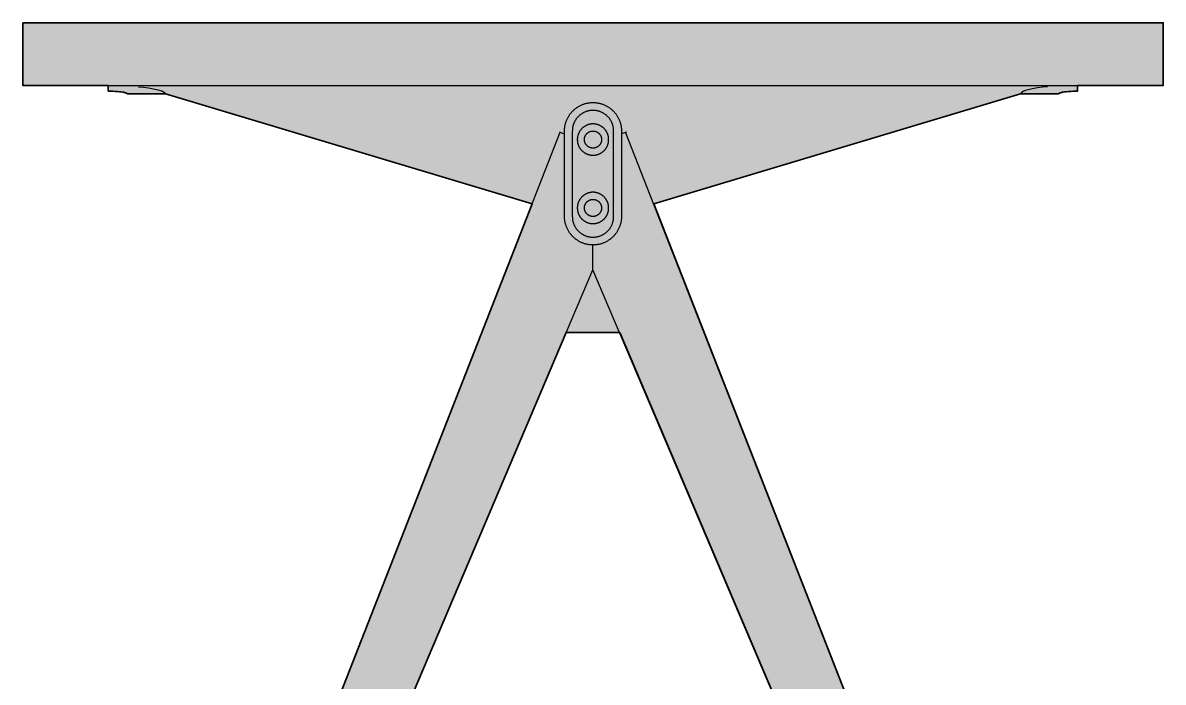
# Model space of a CAD drawing. Header units: millimetres. Extents: x -51 to 3551, y -971 to 463.
# Drawn here: x 3052 to 3452, y 231.5 to 463 of the extents above; entities that cross this region are included whole.
import ezdxf

# ---------------------------------------------------------------- set-up
doc = ezdxf.new("R2010")
doc.units = ezdxf.units.MM
doc.layers.add('Blocks', color=7, linetype='Continuous')
doc.layers.add('Blocks$Fill', color=7, linetype='Continuous', true_color=0xffffff)
doc.layers.add('Blocks$Inner', color=7, linetype='Continuous', lineweight=25, true_color=0x007f00)
doc.layers.add('Blocks$Outline', color=7, linetype='Continuous', lineweight=35, true_color=0xff3f3f)

# ---------------------------------------------------------------- blocks, each defined once
blk = doc.blocks.new('Pyramid 12 Bench Side')
at = {"layer": 'Blocks$Fill'}
blk.add_hatch(color=256, dxfattribs=at).paths.add_polyline_path([(99.09, 463), (499.09, 463), (499.09, 441), (469.09, 441), (469.09, 439), (468.3, 438.99), (467.51, 438.97), (466.72, 438.93), (465.93, 438.88), (465.12, 438.8), (464.86, 438.77), (464.43, 438.71), (464.01, 438.65), (463.79, 438.6), (463.58, 438.56), (463.37, 438.51), (463.26, 438.48), (463.17, 438.46), (463.05, 438.42), (462.95, 438.39), (462.89, 438.37), (462.84, 438.35), (462.8, 438.33), (462.75, 438.31), (462.71, 438.29), (462.68, 438.27), (462.65, 438.26), (462.62, 438.24), (462.61, 438.23), (462.59, 438.22), (462.58, 438.21), (462.57, 438.2), (462.55, 438.19), (462.54, 438.18), (462.53, 438.17), (462.52, 438.16), (462.51, 438.15), (462.5, 438.14), (462.49, 438.14), (462.49, 438.13), (462.48, 438.13), (462.48, 438.12), (462.48, 438.12), (462.47, 438.11), (462.47, 438.11), (462.46, 438.1), (462.46, 438.1), (462.46, 438.09), (462.45, 438.09), (462.45, 438.08), (462.45, 438.08), (462.45, 438.07), (462.44, 438.07), (462.44, 438.06), (462.44, 438.06), (462.44, 438.05), (462.43, 438.05), (462.43, 438.04), (462.43, 438.04), (462.43, 438.03), (462.43, 438.03), (462.43, 438.02), (462.43, 438.02), (462.43, 438.02), (462.43, 438.01), (462.43, 438.01), (462.43, 438.01), (462.43, 438.01), (462.43, 438), (462.43, 438), (462.43, 438), (449.09, 438), (320.41, 399.39), (471.97, 12), (478.24, 12), (478.3, 11.99), (478.35, 11.99), (478.41, 11.98), (478.47, 11.98), (478.52, 11.97), (478.58, 11.96), (478.64, 11.95), (478.7, 11.93), (478.76, 11.92), (478.82, 11.9), (478.87, 11.88), (478.93, 11.87), (478.99, 11.84), (479.05, 11.82), (479.1, 11.8), (479.16, 11.77), (479.22, 11.75), (479.28, 11.72), (479.33, 11.69), (479.39, 11.66), (479.44, 11.63), (479.5, 11.59), (479.55, 11.56), (479.6, 11.52), (479.65, 11.48), (479.7, 11.44), (479.75, 11.4), (479.8, 11.36), (479.85, 11.31), (479.89, 11.27), (479.94, 11.22), (479.98, 11.17), (480.03, 11.12), (480.07, 11.07), (480.11, 11.02), (480.15, 10.97), (480.18, 10.92), (480.22, 10.87), (480.25, 10.81), (480.29, 10.76), (480.32, 10.7), (480.35, 10.65), (480.38, 10.59), (480.4, 10.53), (480.43, 10.48), (480.45, 10.42), (480.47, 10.36), (480.49, 10.3), (480.51, 10.24), (480.53, 10.19), (480.55, 10.13), (480.56, 10.07), (480.57, 10.01), (480.59, 9.95), (480.6, 9.9), (480.6, 9.84), (480.61, 9.78), (480.62, 9.72), (480.62, 9.67), (480.62, 9.61), (480.63, 9.55), (480.63, 5.5), (480.62, 5.39), (480.62, 5.33), (480.62, 5.27), (480.61, 5.22), (480.6, 5.16), (480.6, 5.1), (480.59, 5.04), (480.57, 4.99), (480.56, 4.93), (480.55, 4.87), (480.53, 4.81), (480.51, 4.75), (480.49, 4.69), (480.47, 4.64), (480.45, 4.58), (480.43, 4.52), (480.4, 4.46), (480.38, 4.41), (480.35, 4.35), (480.32, 4.29), (480.29, 4.24), (480.25, 4.18), (480.22, 4.13), (480.18, 4.08), (480.15, 4.02), (480.11, 3.97), (480.07, 3.92), (480.03, 3.87), (479.98, 3.82), (479.94, 3.78), (479.89, 3.73), (479.85, 3.69), (479.8, 3.64), (479.75, 3.6), (479.7, 3.56), (479.65, 3.52), (479.6, 3.48), (479.55, 3.44), (479.5, 3.41), (479.44, 3.37), (479.39, 3.34), (479.33, 3.31), (479.28, 3.28), (479.22, 3.25), (479.16, 3.22), (479.1, 3.2), (479.05, 3.17), (478.99, 3.15), (478.93, 3.13), (478.87, 3.11), (478.82, 3.09), (478.76, 3.08), (478.7, 3.06), (478.64, 3.05), (478.58, 3.04), (478.52, 3.03), (478.47, 3.02), (478.41, 3.01), (478.35, 3.01), (478.3, 3), (478.24, 3), (478.18, 3), (477.63, 3), (477.63, 0.5), (446.63, 0.5), (446.63, 3), (446.02, 3), (445.96, 3), (445.9, 3.01), (445.85, 3.01), (445.79, 3.02), (445.73, 3.03), (445.67, 3.04), (445.61, 3.05), (445.56, 3.06), (445.5, 3.08), (445.44, 3.09), (445.38, 3.11), (445.32, 3.13), (445.26, 3.15), (445.21, 3.17), (445.15, 3.2), (445.09, 3.22), (445.04, 3.25), (444.98, 3.28), (444.92, 3.31), (444.87, 3.34), (444.81, 3.37), (444.76, 3.41), (444.71, 3.44), (444.65, 3.48), (444.6, 3.52), (444.55, 3.56), (444.5, 3.6), (444.45, 3.64), (444.41, 3.69), (444.36, 3.73), (444.31, 3.78), (444.27, 3.82), (444.23, 3.87), (444.19, 3.92), (444.15, 3.97), (444.11, 4.02), (444.07, 4.08), (444.03, 4.13), (444, 4.18), (443.97, 4.24), (443.94, 4.29), (443.91, 4.35), (443.88, 4.41), (443.85, 4.46), (443.83, 4.52), (443.8, 4.58), (443.78, 4.64), (443.76, 4.69), (443.74, 4.75), (443.72, 4.81), (443.71, 4.87), (443.69, 4.93), (443.68, 4.99), (443.67, 5.04), (443.66, 5.1), (443.65, 5.16), (443.64, 5.22), (443.64, 5.27), (443.63, 5.33), (443.63, 5.39), (443.63, 5.44), (443.63, 9.5), (443.63, 9.61), (443.63, 9.67), (443.64, 9.72), (443.64, 9.78), (443.65, 9.84), (443.66, 9.9), (443.67, 9.95), (443.68, 10.01), (443.69, 10.07), (443.71, 10.13), (443.72, 10.19), (443.74, 10.24), (443.76, 10.3), (443.78, 10.36), (443.8, 10.42), (443.83, 10.48), (443.85, 10.53), (443.88, 10.59), (443.91, 10.65), (443.94, 10.7), (443.97, 10.76), (444, 10.81), (444.03, 10.87), (444.07, 10.92), (444.11, 10.97), (444.15, 11.02), (444.19, 11.07), (444.23, 11.12), (444.27, 11.17), (444.31, 11.22), (444.36, 11.27), (444.41, 11.31), (444.45, 11.36), (444.5, 11.4), (444.55, 11.44), (444.6, 11.48), (444.65, 11.52), (444.71, 11.56), (444.76, 11.59), (444.81, 11.63), (444.87, 11.66), (444.92, 11.69), (444.98, 11.72), (445.04, 11.75), (445.09, 11.77), (445.15, 11.8), (445.21, 11.82), (445.26, 11.84), (445.32, 11.87), (445.38, 11.88), (445.44, 11.9), (445.5, 11.92), (445.56, 11.93), (445.61, 11.95), (445.67, 11.96), (445.73, 11.97), (445.79, 11.98), (445.85, 11.98), (445.9, 11.99), (445.96, 11.99), (446.02, 12), (446.07, 12), (446.13, 12), (453.77, 12), (308.45, 354.24), (289.73, 354.24), (144.42, 12), (152.17, 12), (152.23, 11.99), (152.28, 11.99), (152.34, 11.98), (152.4, 11.98), (152.46, 11.97), (152.51, 11.96), (152.57, 11.95), (152.63, 11.93), (152.69, 11.92), (152.75, 11.9), (152.81, 11.88), (152.86, 11.87), (152.92, 11.84), (152.98, 11.82), (153.04, 11.8), (153.09, 11.77), (153.15, 11.75), (153.21, 11.72), (153.26, 11.69), (153.32, 11.66), (153.37, 11.63), (153.43, 11.59), (153.48, 11.56), (153.53, 11.52), (153.58, 11.48), (153.64, 11.44), (153.68, 11.4), (153.73, 11.36), (153.78, 11.31), (153.83, 11.27), (153.87, 11.22), (153.92, 11.17), (153.96, 11.12), (154, 11.07), (154.04, 11.02), (154.08, 10.97), (154.12, 10.92), (154.15, 10.87), (154.19, 10.81), (154.22, 10.76), (154.25, 10.7), (154.28, 10.65), (154.31, 10.59), (154.34, 10.53), (154.36, 10.48), (154.38, 10.42), (154.41, 10.36), (154.43, 10.3), (154.45, 10.24), (154.46, 10.19), (154.48, 10.13), (154.49, 10.07), (154.51, 10.01), (154.52, 9.95), (154.53, 9.9), (154.54, 9.84), (154.54, 9.78), (154.55, 9.72), (154.55, 9.67), (154.56, 9.61), (154.56, 9.55), (154.56, 5.5), (154.56, 5.39), (154.55, 5.33), (154.55, 5.27), (154.54, 5.22), (154.54, 5.16), (154.53, 5.1), (154.52, 5.04), (154.51, 4.99), (154.49, 4.93), (154.48, 4.87), (154.46, 4.81), (154.45, 4.75), (154.43, 4.69), (154.41, 4.64), (154.38, 4.58), (154.36, 4.52), (154.34, 4.46), (154.31, 4.41), (154.28, 4.35), (154.25, 4.29), (154.22, 4.24), (154.19, 4.18), (154.15, 4.13), (154.12, 4.08), (154.08, 4.02), (154.04, 3.97), (154, 3.92), (153.96, 3.87), (153.92, 3.82), (153.87, 3.78), (153.83, 3.73), (153.78, 3.69), (153.73, 3.64), (153.68, 3.6), (153.64, 3.56), (153.58, 3.52), (153.53, 3.48), (153.48, 3.44), (153.43, 3.41), (153.37, 3.37), (153.32, 3.34), (153.26, 3.31), (153.21, 3.28), (153.15, 3.25), (153.09, 3.22), (153.04, 3.2), (152.98, 3.17), (152.92, 3.15), (152.86, 3.13), (152.81, 3.11), (152.75, 3.09), (152.69, 3.08), (152.63, 3.06), (152.57, 3.05), (152.51, 3.04), (152.46, 3.03), (152.4, 3.02), (152.34, 3.01), (152.28, 3.01), (152.23, 3), (152.17, 3), (152.11, 3), (151.56, 3), (151.56, 0.5), (120.56, 0.5), (120.56, 3), (119.95, 3), (119.89, 3), (119.83, 3.01), (119.78, 3.01), (119.72, 3.02), (119.66, 3.03), (119.6, 3.04), (119.55, 3.05), (119.49, 3.06), (119.43, 3.08), (119.37, 3.09), (119.31, 3.11), (119.26, 3.13), (119.2, 3.15), (119.14, 3.17), (119.08, 3.2), (119.02, 3.22), (118.97, 3.25), (118.91, 3.28), (118.86, 3.31), (118.8, 3.34), (118.75, 3.37), (118.69, 3.41), (118.64, 3.44), (118.59, 3.48), (118.53, 3.52), (118.48, 3.56), (118.43, 3.6), (118.39, 3.64), (118.34, 3.69), (118.29, 3.73), (118.25, 3.78), (118.2, 3.82), (118.16, 3.87), (118.12, 3.92), (118.08, 3.97), (118.04, 4.02), (118, 4.08), (117.97, 4.13), (117.93, 4.18), (117.9, 4.24), (117.87, 4.29), (117.84, 4.35), (117.81, 4.41), (117.78, 4.46), (117.76, 4.52), (117.74, 4.58), (117.71, 4.64), (117.69, 4.69), (117.67, 4.75), (117.66, 4.81), (117.64, 4.87), (117.63, 4.93), (117.61, 4.99), (117.6, 5.04), (117.59, 5.1), (117.58, 5.16), (117.58, 5.22), (117.57, 5.27), (117.57, 5.33), (117.56, 5.39), (117.56, 5.44), (117.56, 9.5), (117.56, 9.61), (117.57, 9.67), (117.57, 9.72), (117.58, 9.78), (117.58, 9.84), (117.59, 9.9), (117.6, 9.95), (117.61, 10.01), (117.63, 10.07), (117.64, 10.13), (117.66, 10.19), (117.67, 10.24), (117.69, 10.3), (117.71, 10.36), (117.74, 10.42), (117.76, 10.48), (117.78, 10.53), (117.81, 10.59), (117.84, 10.65), (117.87, 10.7), (117.9, 10.76), (117.93, 10.81), (117.97, 10.87), (118, 10.92), (118.04, 10.97), (118.08, 11.02), (118.12, 11.07), (118.16, 11.12), (118.2, 11.17), (118.25, 11.22), (118.29, 11.27), (118.34, 11.31), (118.39, 11.36), (118.43, 11.4), (118.48, 11.44), (118.53, 11.48), (118.59, 11.52), (118.64, 11.56), (118.69, 11.59), (118.75, 11.63), (118.8, 11.66), (118.86, 11.69), (118.91, 11.72), (118.97, 11.75), (119.02, 11.77), (119.08, 11.8), (119.14, 11.82), (119.2, 11.84), (119.26, 11.87), (119.31, 11.88), (119.37, 11.9), (119.43, 11.92), (119.49, 11.93), (119.55, 11.95), (119.6, 11.96), (119.66, 11.97), (119.72, 11.98), (119.78, 11.98), (119.83, 11.99), (119.89, 11.99), (119.95, 12), (120, 12), (120.06, 12), (126.22, 12), (277.78, 399.39), (149.09, 438), (135.76, 438), (135.76, 438), (135.76, 438), (135.76, 438.01), (135.76, 438.01), (135.76, 438.01), (135.76, 438.01), (135.76, 438.02), (135.76, 438.02), (135.76, 438.02), (135.76, 438.03), (135.76, 438.03), (135.76, 438.04), (135.75, 438.04), (135.75, 438.05), (135.75, 438.05), (135.75, 438.06), (135.75, 438.06), (135.74, 438.07), (135.74, 438.07), (135.74, 438.08), (135.74, 438.08), (135.73, 438.09), (135.73, 438.09), (135.73, 438.1), (135.72, 438.1), (135.72, 438.11), (135.71, 438.11), (135.71, 438.12), (135.71, 438.12), (135.7, 438.13), (135.7, 438.13), (135.69, 438.14), (135.69, 438.14), (135.68, 438.15), (135.67, 438.16), (135.66, 438.17), (135.65, 438.18), (135.63, 438.19), (135.62, 438.2), (135.61, 438.21), (135.59, 438.22), (135.58, 438.23), (135.57, 438.24), (135.54, 438.26), (135.5, 438.27), (135.47, 438.29), (135.44, 438.31), (135.39, 438.33), (135.34, 438.35), (135.29, 438.37), (135.24, 438.39), (135.13, 438.42), (135.02, 438.46), (134.92, 438.48), (134.82, 438.51), (134.61, 438.56), (134.39, 438.6), (134.18, 438.65), (133.76, 438.71), (133.33, 438.77), (133.06, 438.8), (132.26, 438.88), (131.47, 438.93), (130.68, 438.97), (129.89, 438.99), (129.09, 439), (129.09, 441), (99.09, 441)], flags=0)
at = {"layer": 'Blocks$Inner'}
for points in [[(99.09, 463), (99.09, 441), (499.09, 441), (499.09, 463)], [(289.09, 395), (289.09, 425), (289.1, 425.22), (289.1, 425.44), (289.12, 425.67), (289.13, 425.9), (289.16, 426.13), (289.19, 426.36), (289.22, 426.59), (289.26, 426.82), (289.31, 427.05), (289.36, 427.28), (289.42, 427.52), (289.48, 427.75), (289.55, 427.98), (289.63, 428.22), (289.71, 428.45), (289.8, 428.68), (289.89, 428.91), (289.99, 429.14), (290.1, 429.37), (290.21, 429.59), (290.33, 429.81), (290.45, 430.04), (290.59, 430.25), (290.72, 430.47), (290.87, 430.68), (291.02, 430.89), (291.17, 431.1), (291.33, 431.3), (291.5, 431.5), (291.67, 431.69), (291.84, 431.88), (292.02, 432.07), (292.21, 432.25), (292.4, 432.43), (292.59, 432.6), (292.79, 432.76), (292.99, 432.92), (293.2, 433.08), (293.41, 433.23), (293.62, 433.37), (293.84, 433.51), (294.06, 433.64), (294.28, 433.76), (294.5, 433.88), (294.73, 433.99), (294.95, 434.1), (295.18, 434.2), (295.41, 434.3), (295.64, 434.38), (295.88, 434.47), (296.11, 434.54), (296.34, 434.61), (296.58, 434.68), (296.81, 434.73), (297.04, 434.79), (297.27, 434.83), (297.51, 434.87), (297.74, 434.91), (297.97, 434.93), (298.19, 434.96), (298.42, 434.98), (298.65, 434.99), (298.87, 435), (299.09, 435), (299.32, 435), (299.54, 434.99), (299.76, 434.98), (299.99, 434.96), (300.22, 434.93), (300.45, 434.91), (300.68, 434.87), (300.91, 434.83), (301.15, 434.79), (301.38, 434.73), (301.61, 434.68), (301.84, 434.61), (302.08, 434.54), (302.31, 434.47), (302.54, 434.38), (302.77, 434.3), (303, 434.2), (303.23, 434.1), (303.46, 433.99), (303.69, 433.88), (303.91, 433.76), (304.13, 433.64), (304.35, 433.51), (304.57, 433.37), (304.78, 433.23), (304.99, 433.08), (305.19, 432.92), (305.4, 432.76), (305.59, 432.6), (305.79, 432.43), (305.98, 432.25), (306.16, 432.07), (306.35, 431.88), (306.52, 431.69), (306.69, 431.5), (306.86, 431.3), (307.02, 431.1), (307.17, 430.89), (307.32, 430.68), (307.46, 430.47), (307.6, 430.25), (307.73, 430.04), (307.86, 429.81), (307.98, 429.59), (308.09, 429.37), (308.2, 429.14), (308.3, 428.91), (308.39, 428.68), (308.48, 428.45), (308.56, 428.22), (308.64, 427.98), (308.71, 427.75), (308.77, 427.52), (308.83, 427.28), (308.88, 427.05), (308.93, 426.82), (308.97, 426.59), (309, 426.36), (309.03, 426.13), (309.05, 425.9), (309.07, 425.67), (309.08, 425.44), (309.09, 425.22), (309.09, 425), (309.09, 395), (309.09, 394.78), (309.08, 394.55), (309.07, 394.33), (309.05, 394.1), (309.03, 393.87), (309, 393.64), (308.97, 393.41), (308.93, 393.18), (308.88, 392.95), (308.83, 392.71), (308.77, 392.48), (308.71, 392.25), (308.64, 392.01), (308.56, 391.78), (308.48, 391.55), (308.39, 391.32), (308.3, 391.09), (308.2, 390.86), (308.09, 390.63), (307.98, 390.41), (307.86, 390.18), (307.73, 389.96), (307.6, 389.74), (307.46, 389.53), (307.32, 389.31), (307.17, 389.1), (307.02, 388.9), (306.86, 388.7), (306.69, 388.5), (306.52, 388.3), (306.35, 388.11), (306.16, 387.93), (305.98, 387.75), (305.79, 387.57), (305.59, 387.4), (305.4, 387.23), (305.19, 387.07), (304.99, 386.92), (304.78, 386.77), (304.57, 386.63), (304.35, 386.49), (304.13, 386.36), (303.91, 386.23), (303.69, 386.12), (303.46, 386), (303.23, 385.9), (303, 385.79), (302.77, 385.7), (302.54, 385.61), (302.31, 385.53), (302.08, 385.45), (301.84, 385.38), (301.61, 385.32), (301.38, 385.26), (301.15, 385.21), (300.91, 385.17), (300.68, 385.13), (300.45, 385.09), (300.22, 385.06), (299.99, 385.04), (299.76, 385.02), (299.54, 385.01), (299.32, 385), (299.09, 385), (298.87, 385), (298.65, 385.01), (298.42, 385.02), (298.19, 385.04), (297.97, 385.06), (297.74, 385.09), (297.51, 385.13), (297.27, 385.17), (297.04, 385.21), (296.81, 385.26), (296.58, 385.32), (296.34, 385.38), (296.11, 385.45), (295.88, 385.53), (295.64, 385.61), (295.41, 385.7), (295.18, 385.79), (294.95, 385.9), (294.73, 386), (294.5, 386.12), (294.28, 386.23), (294.06, 386.36), (293.84, 386.49), (293.62, 386.63), (293.41, 386.77), (293.2, 386.92), (292.99, 387.07), (292.79, 387.23), (292.59, 387.4), (292.4, 387.57), (292.21, 387.75), (292.02, 387.93), (291.84, 388.11), (291.67, 388.3), (291.5, 388.5), (291.33, 388.7), (291.17, 388.9), (291.02, 389.1), (290.87, 389.31), (290.72, 389.53), (290.59, 389.74), (290.45, 389.96), (290.33, 390.18), (290.21, 390.41), (290.1, 390.63), (289.99, 390.86), (289.89, 391.09), (289.8, 391.32), (289.71, 391.55), (289.63, 391.78), (289.55, 392.01), (289.48, 392.25), (289.42, 392.48), (289.36, 392.71), (289.31, 392.95), (289.26, 393.18), (289.22, 393.41), (289.19, 393.64), (289.16, 393.87), (289.13, 394.1), (289.12, 394.33), (289.1, 394.55), (289.1, 394.78)], [(291.84, 425), (291.84, 398.4), (291.84, 395), (291.85, 394.84), (291.85, 394.68), (291.86, 394.51), (291.87, 394.35), (291.89, 394.18), (291.91, 394.01), (291.94, 393.85), (291.96, 393.68), (292, 393.51), (292.04, 393.34), (292.08, 393.17), (292.12, 393), (292.17, 392.83), (292.23, 392.67), (292.29, 392.5), (292.35, 392.33), (292.42, 392.16), (292.49, 392), (292.57, 391.83), (292.65, 391.67), (292.74, 391.51), (292.83, 391.35), (292.93, 391.19), (293.03, 391.03), (293.13, 390.88), (293.24, 390.72), (293.35, 390.58), (293.46, 390.43), (293.58, 390.28), (293.71, 390.14), (293.84, 390.01), (293.97, 389.87), (294.1, 389.74), (294.24, 389.61), (294.38, 389.49), (294.52, 389.37), (294.67, 389.25), (294.82, 389.14), (294.97, 389.03), (295.13, 388.93), (295.28, 388.83), (295.44, 388.74), (295.6, 388.64), (295.76, 388.56), (295.93, 388.48), (296.09, 388.4), (296.26, 388.33), (296.42, 388.26), (296.59, 388.19), (296.76, 388.13), (296.93, 388.08), (297.1, 388.03), (297.27, 387.98), (297.44, 387.94), (297.61, 387.9), (297.77, 387.87), (297.94, 387.84), (298.11, 387.82), (298.28, 387.79), (298.44, 387.78), (298.61, 387.76), (298.77, 387.76), (298.93, 387.75), (299.09, 387.75), (299.25, 387.75), (299.42, 387.76), (299.58, 387.76), (299.74, 387.78), (299.91, 387.79), (300.08, 387.82), (300.24, 387.84), (300.41, 387.87), (300.58, 387.9), (300.75, 387.94), (300.92, 387.98), (301.09, 388.03), (301.26, 388.08), (301.43, 388.13), (301.59, 388.19), (301.76, 388.26), (301.93, 388.33), (302.09, 388.4), (302.26, 388.48), (302.42, 388.56), (302.59, 388.64), (302.75, 388.74), (302.9, 388.83), (303.06, 388.93), (303.21, 389.03), (303.37, 389.14), (303.52, 389.25), (303.66, 389.37), (303.81, 389.49), (303.95, 389.61), (304.09, 389.74), (304.22, 389.87), (304.35, 390.01), (304.48, 390.14), (304.6, 390.28), (304.72, 390.43), (304.84, 390.58), (304.95, 390.72), (305.06, 390.88), (305.16, 391.03), (305.26, 391.19), (305.36, 391.35), (305.45, 391.51), (305.53, 391.67), (305.62, 391.83), (305.69, 392), (305.77, 392.16), (305.83, 392.33), (305.9, 392.5), (305.96, 392.67), (306.01, 392.83), (306.06, 393), (306.11, 393.17), (306.15, 393.34), (306.19, 393.51), (306.22, 393.68), (306.25, 393.85), (306.28, 394.01), (306.3, 394.18), (306.31, 394.35), (306.33, 394.51), (306.34, 394.68), (306.34, 394.84), (306.34, 395), (306.34, 425), (306.34, 425.16), (306.34, 425.32), (306.33, 425.49), (306.31, 425.65), (306.3, 425.82), (306.28, 425.98), (306.25, 426.15), (306.22, 426.32), (306.19, 426.49), (306.15, 426.65), (306.11, 426.82), (306.06, 426.99), (306.01, 427.16), (305.96, 427.33), (305.9, 427.5), (305.83, 427.67), (305.77, 427.83), (305.69, 428), (305.62, 428.16), (305.53, 428.33), (305.45, 428.49), (305.36, 428.65), (305.26, 428.81), (305.16, 428.97), (305.06, 429.12), (304.95, 429.27), (304.84, 429.42), (304.72, 429.57), (304.6, 429.71), (304.48, 429.85), (304.35, 429.99), (304.22, 430.12), (304.09, 430.26), (303.95, 430.38), (303.81, 430.51), (303.66, 430.63), (303.52, 430.74), (303.37, 430.85), (303.21, 430.96), (303.06, 431.07), (302.9, 431.17), (302.75, 431.26), (302.59, 431.35), (302.42, 431.44), (302.26, 431.52), (302.09, 431.6), (301.93, 431.67), (301.76, 431.74), (301.59, 431.8), (301.43, 431.86), (301.26, 431.92), (301.09, 431.97), (300.92, 432.01), (300.75, 432.06), (300.58, 432.09), (300.41, 432.13), (300.24, 432.16), (300.08, 432.18), (299.91, 432.2), (299.74, 432.22), (299.58, 432.23), (299.42, 432.24), (299.25, 432.25), (299.09, 432.25), (298.93, 432.25), (298.77, 432.24), (298.61, 432.23), (298.44, 432.22), (298.28, 432.2), (298.11, 432.18), (297.94, 432.16), (297.77, 432.13), (297.61, 432.09), (297.44, 432.06), (297.27, 432.01), (297.1, 431.97), (296.93, 431.92), (296.76, 431.86), (296.59, 431.8), (296.42, 431.74), (296.26, 431.67), (296.09, 431.6), (295.93, 431.52), (295.76, 431.44), (295.6, 431.35), (295.44, 431.26), (295.28, 431.17), (295.13, 431.07), (294.97, 430.96), (294.82, 430.85), (294.67, 430.74), (294.52, 430.63), (294.38, 430.51), (294.24, 430.38), (294.1, 430.26), (293.97, 430.12), (293.84, 429.99), (293.71, 429.85), (293.58, 429.71), (293.46, 429.57), (293.35, 429.42), (293.24, 429.27), (293.13, 429.12), (293.03, 428.97), (292.93, 428.81), (292.83, 428.65), (292.74, 428.49), (292.65, 428.33), (292.57, 428.16), (292.49, 428), (292.42, 427.83), (292.35, 427.67), (292.29, 427.5), (292.23, 427.33), (292.17, 427.16), (292.12, 426.99), (292.08, 426.82), (292.04, 426.65), (292, 426.49), (291.96, 426.32), (291.94, 426.15), (291.91, 425.98), (291.89, 425.82), (291.87, 425.65), (291.86, 425.49), (291.85, 425.32), (291.85, 425.16)], [(304.59, 422), (304.59, 422.12), (304.59, 422.24), (304.58, 422.37), (304.57, 422.49), (304.56, 422.62), (304.54, 422.74), (304.52, 422.87), (304.5, 423), (304.48, 423.13), (304.45, 423.26), (304.42, 423.38), (304.38, 423.51), (304.34, 423.64), (304.3, 423.77), (304.26, 423.9), (304.21, 424.02), (304.16, 424.15), (304.1, 424.28), (304.04, 424.4), (303.98, 424.52), (303.91, 424.65), (303.84, 424.77), (303.77, 424.89), (303.7, 425.01), (303.62, 425.13), (303.54, 425.24), (303.45, 425.35), (303.36, 425.46), (303.27, 425.57), (303.18, 425.68), (303.08, 425.79), (302.98, 425.89), (302.88, 425.99), (302.78, 426.08), (302.67, 426.18), (302.56, 426.27), (302.45, 426.36), (302.34, 426.44), (302.22, 426.52), (302.1, 426.6), (301.98, 426.68), (301.86, 426.75), (301.74, 426.82), (301.62, 426.88), (301.5, 426.95), (301.37, 427), (301.24, 427.06), (301.12, 427.11), (300.99, 427.16), (300.86, 427.21), (300.73, 427.25), (300.61, 427.29), (300.48, 427.32), (300.35, 427.35), (300.22, 427.38), (300.09, 427.41), (299.97, 427.43), (299.84, 427.45), (299.71, 427.46), (299.59, 427.48), (299.46, 427.49), (299.34, 427.49), (299.22, 427.5), (299.09, 427.5), (298.97, 427.5), (298.85, 427.49), (298.72, 427.49), (298.6, 427.48), (298.47, 427.46), (298.35, 427.45), (298.22, 427.43), (298.09, 427.41), (297.96, 427.38), (297.84, 427.35), (297.71, 427.32), (297.58, 427.29), (297.45, 427.25), (297.32, 427.21), (297.2, 427.16), (297.07, 427.11), (296.94, 427.06), (296.82, 427), (296.69, 426.95), (296.57, 426.88), (296.44, 426.82), (296.32, 426.75), (296.2, 426.68), (296.08, 426.6), (295.97, 426.52), (295.85, 426.44), (295.74, 426.36), (295.63, 426.27), (295.52, 426.18), (295.41, 426.08), (295.31, 425.99), (295.2, 425.89), (295.1, 425.79), (295.01, 425.68), (294.91, 425.57), (294.82, 425.46), (294.74, 425.35), (294.65, 425.24), (294.57, 425.13), (294.49, 425.01), (294.41, 424.89), (294.34, 424.77), (294.27, 424.65), (294.21, 424.52), (294.15, 424.4), (294.09, 424.28), (294.03, 424.15), (293.98, 424.02), (293.93, 423.9), (293.89, 423.77), (293.84, 423.64), (293.81, 423.51), (293.77, 423.38), (293.74, 423.26), (293.71, 423.13), (293.69, 423), (293.66, 422.87), (293.64, 422.74), (293.63, 422.62), (293.62, 422.49), (293.61, 422.37), (293.6, 422.24), (293.59, 422.12), (293.59, 422), (293.59, 421.88), (293.6, 421.75), (293.61, 421.63), (293.62, 421.5), (293.63, 421.38), (293.64, 421.25), (293.66, 421.13), (293.69, 421), (293.71, 420.87), (293.74, 420.74), (293.77, 420.61), (293.81, 420.48), (293.84, 420.36), (293.89, 420.23), (293.93, 420.1), (293.98, 419.97), (294.03, 419.85), (294.09, 419.72), (294.15, 419.6), (294.21, 419.47), (294.27, 419.35), (294.34, 419.23), (294.41, 419.11), (294.49, 418.99), (294.57, 418.87), (294.65, 418.76), (294.74, 418.64), (294.82, 418.53), (294.91, 418.42), (295.01, 418.32), (295.1, 418.21), (295.2, 418.11), (295.31, 418.01), (295.41, 417.91), (295.52, 417.82), (295.63, 417.73), (295.74, 417.64), (295.85, 417.56), (295.97, 417.47), (296.08, 417.39), (296.2, 417.32), (296.32, 417.25), (296.44, 417.18), (296.57, 417.11), (296.69, 417.05), (296.82, 416.99), (296.94, 416.94), (297.07, 416.88), (297.2, 416.84), (297.32, 416.79), (297.45, 416.75), (297.58, 416.71), (297.71, 416.68), (297.84, 416.64), (297.96, 416.62), (298.09, 416.59), (298.22, 416.57), (298.35, 416.55), (298.47, 416.53), (298.6, 416.52), (298.72, 416.51), (298.85, 416.5), (298.97, 416.5), (299.09, 416.5), (299.22, 416.5), (299.34, 416.5), (299.46, 416.51), (299.59, 416.52), (299.71, 416.53), (299.84, 416.55), (299.97, 416.57), (300.09, 416.59), (300.22, 416.62), (300.35, 416.64), (300.48, 416.68), (300.61, 416.71), (300.73, 416.75), (300.86, 416.79), (300.99, 416.84), (301.12, 416.88), (301.24, 416.94), (301.37, 416.99), (301.5, 417.05), (301.62, 417.11), (301.74, 417.18), (301.86, 417.25), (301.98, 417.32), (302.1, 417.39), (302.22, 417.47), (302.34, 417.56), (302.45, 417.64), (302.56, 417.73), (302.67, 417.82), (302.78, 417.91), (302.88, 418.01), (302.98, 418.11), (303.08, 418.21), (303.18, 418.32), (303.27, 418.42), (303.36, 418.53), (303.45, 418.64), (303.54, 418.76), (303.62, 418.87), (303.7, 418.99), (303.77, 419.11), (303.84, 419.23), (303.91, 419.35), (303.98, 419.47), (304.04, 419.6), (304.1, 419.72), (304.16, 419.85), (304.21, 419.97), (304.26, 420.1), (304.3, 420.23), (304.34, 420.36), (304.38, 420.48), (304.42, 420.61), (304.45, 420.74), (304.48, 420.87), (304.5, 421), (304.52, 421.13), (304.54, 421.25), (304.56, 421.38), (304.57, 421.5), (304.58, 421.63), (304.59, 421.75), (304.59, 421.88)], [(302.09, 422), (302.09, 421.93), (302.09, 421.86), (302.09, 421.8), (302.08, 421.73), (302.07, 421.66), (302.07, 421.59), (302.06, 421.52), (302.04, 421.45), (302.03, 421.38), (302.01, 421.31), (302, 421.24), (301.98, 421.17), (301.96, 421.1), (301.93, 421.03), (301.91, 420.96), (301.88, 420.89), (301.85, 420.82), (301.82, 420.76), (301.79, 420.69), (301.76, 420.62), (301.72, 420.55), (301.68, 420.49), (301.65, 420.42), (301.6, 420.36), (301.56, 420.29), (301.52, 420.23), (301.47, 420.17), (301.42, 420.11), (301.37, 420.05), (301.32, 419.99), (301.27, 419.93), (301.21, 419.88), (301.16, 419.82), (301.1, 419.77), (301.04, 419.72), (300.98, 419.67), (300.92, 419.62), (300.86, 419.57), (300.8, 419.53), (300.73, 419.49), (300.67, 419.45), (300.6, 419.41), (300.54, 419.37), (300.47, 419.33), (300.4, 419.3), (300.34, 419.27), (300.27, 419.24), (300.2, 419.21), (300.13, 419.18), (300.06, 419.16), (299.99, 419.14), (299.92, 419.11), (299.85, 419.1), (299.78, 419.08), (299.71, 419.06), (299.64, 419.05), (299.57, 419.04), (299.5, 419.03), (299.43, 419.02), (299.36, 419.01), (299.29, 419.01), (299.23, 419), (299.16, 419), (299.09, 419), (299.03, 419), (298.96, 419), (298.89, 419.01), (298.82, 419.01), (298.76, 419.02), (298.69, 419.03), (298.62, 419.04), (298.55, 419.05), (298.48, 419.06), (298.41, 419.08), (298.34, 419.1), (298.27, 419.11), (298.2, 419.14), (298.13, 419.16), (298.06, 419.18), (297.99, 419.21), (297.92, 419.24), (297.85, 419.27), (297.78, 419.3), (297.72, 419.33), (297.65, 419.37), (297.58, 419.41), (297.52, 419.45), (297.45, 419.49), (297.39, 419.53), (297.33, 419.57), (297.26, 419.62), (297.2, 419.67), (297.14, 419.72), (297.08, 419.77), (297.03, 419.82), (296.97, 419.88), (296.92, 419.93), (296.87, 419.99), (296.81, 420.05), (296.76, 420.11), (296.72, 420.17), (296.67, 420.23), (296.63, 420.29), (296.58, 420.36), (296.54, 420.42), (296.5, 420.49), (296.46, 420.55), (296.43, 420.62), (296.39, 420.69), (296.36, 420.76), (296.33, 420.82), (296.3, 420.89), (296.28, 420.96), (296.25, 421.03), (296.23, 421.1), (296.21, 421.17), (296.19, 421.24), (296.17, 421.31), (296.16, 421.38), (296.14, 421.45), (296.13, 421.52), (296.12, 421.59), (296.11, 421.66), (296.11, 421.73), (296.1, 421.8), (296.1, 421.86), (296.09, 421.93), (296.09, 422), (296.09, 422.06), (296.1, 422.13), (296.1, 422.2), (296.11, 422.27), (296.11, 422.34), (296.12, 422.41), (296.13, 422.47), (296.14, 422.54), (296.16, 422.61), (296.17, 422.68), (296.19, 422.75), (296.21, 422.82), (296.23, 422.89), (296.25, 422.96), (296.28, 423.03), (296.3, 423.1), (296.33, 423.17), (296.36, 423.24), (296.39, 423.31), (296.43, 423.38), (296.46, 423.44), (296.5, 423.51), (296.54, 423.58), (296.58, 423.64), (296.63, 423.7), (296.67, 423.77), (296.72, 423.83), (296.76, 423.89), (296.81, 423.95), (296.87, 424.01), (296.92, 424.06), (296.97, 424.12), (297.03, 424.17), (297.08, 424.23), (297.14, 424.28), (297.2, 424.33), (297.26, 424.38), (297.33, 424.42), (297.39, 424.47), (297.45, 424.51), (297.52, 424.55), (297.58, 424.59), (297.65, 424.63), (297.72, 424.66), (297.78, 424.7), (297.85, 424.73), (297.92, 424.76), (297.99, 424.79), (298.06, 424.81), (298.13, 424.84), (298.2, 424.86), (298.27, 424.88), (298.34, 424.9), (298.41, 424.92), (298.48, 424.93), (298.55, 424.95), (298.62, 424.96), (298.69, 424.97), (298.76, 424.98), (298.82, 424.99), (298.89, 424.99), (298.96, 425), (299.03, 425), (299.09, 425), (299.16, 425), (299.23, 425), (299.29, 424.99), (299.36, 424.99), (299.43, 424.98), (299.5, 424.97), (299.57, 424.96), (299.64, 424.95), (299.71, 424.93), (299.78, 424.92), (299.85, 424.9), (299.92, 424.88), (299.99, 424.86), (300.06, 424.84), (300.13, 424.81), (300.2, 424.79), (300.27, 424.76), (300.34, 424.73), (300.4, 424.7), (300.47, 424.66), (300.54, 424.63), (300.6, 424.59), (300.67, 424.55), (300.73, 424.51), (300.8, 424.47), (300.86, 424.42), (300.92, 424.38), (300.98, 424.33), (301.04, 424.28), (301.1, 424.23), (301.16, 424.17), (301.21, 424.12), (301.27, 424.06), (301.32, 424.01), (301.37, 423.95), (301.42, 423.89), (301.47, 423.83), (301.52, 423.77), (301.56, 423.7), (301.6, 423.64), (301.65, 423.58), (301.68, 423.51), (301.72, 423.44), (301.76, 423.38), (301.79, 423.31), (301.82, 423.24), (301.85, 423.17), (301.88, 423.1), (301.91, 423.03), (301.93, 422.96), (301.96, 422.89), (301.98, 422.82), (302, 422.75), (302.01, 422.68), (302.03, 422.61), (302.04, 422.54), (302.06, 422.47), (302.07, 422.41), (302.07, 422.34), (302.08, 422.27), (302.09, 422.2), (302.09, 422.13), (302.09, 422.06)], [(304.59, 398), (304.59, 398.12), (304.59, 398.24), (304.58, 398.37), (304.57, 398.49), (304.56, 398.62), (304.54, 398.74), (304.52, 398.87), (304.5, 399), (304.48, 399.13), (304.45, 399.26), (304.42, 399.38), (304.38, 399.51), (304.34, 399.64), (304.3, 399.77), (304.26, 399.9), (304.21, 400.02), (304.16, 400.15), (304.1, 400.28), (304.04, 400.4), (303.98, 400.52), (303.91, 400.65), (303.84, 400.77), (303.77, 400.89), (303.7, 401.01), (303.62, 401.13), (303.54, 401.24), (303.45, 401.35), (303.36, 401.46), (303.27, 401.57), (303.18, 401.68), (303.08, 401.79), (302.98, 401.89), (302.88, 401.99), (302.78, 402.08), (302.67, 402.18), (302.56, 402.27), (302.45, 402.36), (302.34, 402.44), (302.22, 402.52), (302.1, 402.6), (301.98, 402.68), (301.86, 402.75), (301.74, 402.82), (301.62, 402.88), (301.5, 402.95), (301.37, 403), (301.24, 403.06), (301.12, 403.11), (300.99, 403.16), (300.86, 403.21), (300.73, 403.25), (300.61, 403.29), (300.48, 403.32), (300.35, 403.35), (300.22, 403.38), (300.09, 403.41), (299.97, 403.43), (299.84, 403.45), (299.71, 403.46), (299.59, 403.48), (299.46, 403.49), (299.34, 403.49), (299.22, 403.5), (299.09, 403.5), (298.97, 403.5), (298.85, 403.49), (298.72, 403.49), (298.6, 403.48), (298.47, 403.46), (298.35, 403.45), (298.22, 403.43), (298.09, 403.41), (297.96, 403.38), (297.84, 403.35), (297.71, 403.32), (297.58, 403.29), (297.45, 403.25), (297.32, 403.21), (297.2, 403.16), (297.07, 403.11), (296.94, 403.06), (296.82, 403), (296.69, 402.95), (296.57, 402.88), (296.44, 402.82), (296.32, 402.75), (296.2, 402.68), (296.08, 402.6), (295.97, 402.52), (295.85, 402.44), (295.74, 402.36), (295.63, 402.27), (295.52, 402.18), (295.41, 402.08), (295.31, 401.99), (295.2, 401.89), (295.1, 401.79), (295.01, 401.68), (294.91, 401.57), (294.82, 401.46), (294.74, 401.35), (294.65, 401.24), (294.57, 401.13), (294.49, 401.01), (294.41, 400.89), (294.34, 400.77), (294.27, 400.65), (294.21, 400.52), (294.15, 400.4), (294.09, 400.28), (294.03, 400.15), (293.98, 400.02), (293.93, 399.9), (293.89, 399.77), (293.84, 399.64), (293.81, 399.51), (293.77, 399.38), (293.74, 399.26), (293.71, 399.13), (293.69, 399), (293.66, 398.87), (293.64, 398.74), (293.63, 398.62), (293.62, 398.49), (293.61, 398.37), (293.6, 398.24), (293.59, 398.12), (293.59, 398), (293.59, 397.88), (293.6, 397.75), (293.61, 397.63), (293.62, 397.5), (293.63, 397.38), (293.64, 397.25), (293.66, 397.13), (293.69, 397), (293.71, 396.87), (293.74, 396.74), (293.77, 396.61), (293.81, 396.48), (293.84, 396.36), (293.89, 396.23), (293.93, 396.1), (293.98, 395.97), (294.03, 395.85), (294.09, 395.72), (294.15, 395.6), (294.21, 395.47), (294.27, 395.35), (294.34, 395.23), (294.41, 395.11), (294.49, 394.99), (294.57, 394.87), (294.65, 394.76), (294.74, 394.64), (294.82, 394.53), (294.91, 394.42), (295.01, 394.32), (295.1, 394.21), (295.2, 394.11), (295.31, 394.01), (295.41, 393.91), (295.52, 393.82), (295.63, 393.73), (295.74, 393.64), (295.85, 393.56), (295.97, 393.47), (296.08, 393.39), (296.2, 393.32), (296.32, 393.25), (296.44, 393.18), (296.57, 393.11), (296.69, 393.05), (296.82, 392.99), (296.94, 392.94), (297.07, 392.88), (297.2, 392.84), (297.32, 392.79), (297.45, 392.75), (297.58, 392.71), (297.71, 392.68), (297.84, 392.64), (297.96, 392.62), (298.09, 392.59), (298.22, 392.57), (298.35, 392.55), (298.47, 392.53), (298.6, 392.52), (298.72, 392.51), (298.85, 392.5), (298.97, 392.5), (299.09, 392.5), (299.22, 392.5), (299.34, 392.5), (299.46, 392.51), (299.59, 392.52), (299.71, 392.53), (299.84, 392.55), (299.97, 392.57), (300.09, 392.59), (300.22, 392.62), (300.35, 392.64), (300.48, 392.68), (300.61, 392.71), (300.73, 392.75), (300.86, 392.79), (300.99, 392.84), (301.12, 392.88), (301.24, 392.94), (301.37, 392.99), (301.5, 393.05), (301.62, 393.11), (301.74, 393.18), (301.86, 393.25), (301.98, 393.32), (302.1, 393.39), (302.22, 393.47), (302.34, 393.56), (302.45, 393.64), (302.56, 393.73), (302.67, 393.82), (302.78, 393.91), (302.88, 394.01), (302.98, 394.11), (303.08, 394.21), (303.18, 394.32), (303.27, 394.42), (303.36, 394.53), (303.45, 394.64), (303.54, 394.76), (303.62, 394.87), (303.7, 394.99), (303.77, 395.11), (303.84, 395.23), (303.91, 395.35), (303.98, 395.47), (304.04, 395.6), (304.1, 395.72), (304.16, 395.85), (304.21, 395.97), (304.26, 396.1), (304.3, 396.23), (304.34, 396.36), (304.38, 396.48), (304.42, 396.61), (304.45, 396.74), (304.48, 396.87), (304.5, 397), (304.52, 397.13), (304.54, 397.25), (304.56, 397.38), (304.57, 397.5), (304.58, 397.63), (304.59, 397.75), (304.59, 397.88)], [(302.09, 398), (302.09, 397.93), (302.09, 397.86), (302.09, 397.8), (302.08, 397.73), (302.07, 397.66), (302.07, 397.59), (302.06, 397.52), (302.04, 397.45), (302.03, 397.38), (302.01, 397.31), (302, 397.24), (301.98, 397.17), (301.96, 397.1), (301.93, 397.03), (301.91, 396.96), (301.88, 396.89), (301.85, 396.82), (301.82, 396.76), (301.79, 396.69), (301.76, 396.62), (301.72, 396.55), (301.68, 396.49), (301.65, 396.42), (301.6, 396.36), (301.56, 396.29), (301.52, 396.23), (301.47, 396.17), (301.42, 396.11), (301.37, 396.05), (301.32, 395.99), (301.27, 395.93), (301.21, 395.88), (301.16, 395.82), (301.1, 395.77), (301.04, 395.72), (300.98, 395.67), (300.92, 395.62), (300.86, 395.57), (300.8, 395.53), (300.73, 395.49), (300.67, 395.45), (300.6, 395.41), (300.54, 395.37), (300.47, 395.33), (300.4, 395.3), (300.34, 395.27), (300.27, 395.24), (300.2, 395.21), (300.13, 395.18), (300.06, 395.16), (299.99, 395.14), (299.92, 395.11), (299.85, 395.1), (299.78, 395.08), (299.71, 395.06), (299.64, 395.05), (299.57, 395.04), (299.5, 395.03), (299.43, 395.02), (299.36, 395.01), (299.29, 395.01), (299.23, 395), (299.16, 395), (299.09, 395), (299.03, 395), (298.96, 395), (298.89, 395.01), (298.82, 395.01), (298.76, 395.02), (298.69, 395.03), (298.62, 395.04), (298.55, 395.05), (298.48, 395.06), (298.41, 395.08), (298.34, 395.1), (298.27, 395.11), (298.2, 395.14), (298.13, 395.16), (298.06, 395.18), (297.99, 395.21), (297.92, 395.24), (297.85, 395.27), (297.78, 395.3), (297.72, 395.33), (297.65, 395.37), (297.58, 395.41), (297.52, 395.45), (297.45, 395.49), (297.39, 395.53), (297.33, 395.57), (297.26, 395.62), (297.2, 395.67), (297.14, 395.72), (297.08, 395.77), (297.03, 395.82), (296.97, 395.88), (296.92, 395.93), (296.87, 395.99), (296.81, 396.05), (296.76, 396.11), (296.72, 396.17), (296.67, 396.23), (296.63, 396.29), (296.58, 396.36), (296.54, 396.42), (296.5, 396.49), (296.46, 396.55), (296.43, 396.62), (296.39, 396.69), (296.36, 396.76), (296.33, 396.82), (296.3, 396.89), (296.28, 396.96), (296.25, 397.03), (296.23, 397.1), (296.21, 397.17), (296.19, 397.24), (296.17, 397.31), (296.16, 397.38), (296.14, 397.45), (296.13, 397.52), (296.12, 397.59), (296.11, 397.66), (296.11, 397.73), (296.1, 397.8), (296.1, 397.86), (296.09, 397.93), (296.09, 398), (296.09, 398.06), (296.1, 398.13), (296.1, 398.2), (296.11, 398.27), (296.11, 398.34), (296.12, 398.41), (296.13, 398.47), (296.14, 398.54), (296.16, 398.61), (296.17, 398.68), (296.19, 398.75), (296.21, 398.82), (296.23, 398.89), (296.25, 398.96), (296.28, 399.03), (296.3, 399.1), (296.33, 399.17), (296.36, 399.24), (296.39, 399.31), (296.43, 399.38), (296.46, 399.44), (296.5, 399.51), (296.54, 399.58), (296.58, 399.64), (296.63, 399.7), (296.67, 399.77), (296.72, 399.83), (296.76, 399.89), (296.81, 399.95), (296.87, 400.01), (296.92, 400.06), (296.97, 400.12), (297.03, 400.17), (297.08, 400.23), (297.14, 400.28), (297.2, 400.33), (297.26, 400.38), (297.33, 400.42), (297.39, 400.47), (297.45, 400.51), (297.52, 400.55), (297.58, 400.59), (297.65, 400.63), (297.72, 400.66), (297.78, 400.7), (297.85, 400.73), (297.92, 400.76), (297.99, 400.79), (298.06, 400.81), (298.13, 400.84), (298.2, 400.86), (298.27, 400.88), (298.34, 400.9), (298.41, 400.92), (298.48, 400.93), (298.55, 400.95), (298.62, 400.96), (298.69, 400.97), (298.76, 400.98), (298.82, 400.99), (298.89, 400.99), (298.96, 401), (299.03, 401), (299.09, 401), (299.16, 401), (299.23, 401), (299.29, 400.99), (299.36, 400.99), (299.43, 400.98), (299.5, 400.97), (299.57, 400.96), (299.64, 400.95), (299.71, 400.93), (299.78, 400.92), (299.85, 400.9), (299.92, 400.88), (299.99, 400.86), (300.06, 400.84), (300.13, 400.81), (300.2, 400.79), (300.27, 400.76), (300.34, 400.73), (300.4, 400.7), (300.47, 400.66), (300.54, 400.63), (300.6, 400.59), (300.67, 400.55), (300.73, 400.51), (300.8, 400.47), (300.86, 400.42), (300.92, 400.38), (300.98, 400.33), (301.04, 400.28), (301.1, 400.23), (301.16, 400.17), (301.21, 400.12), (301.27, 400.06), (301.32, 400.01), (301.37, 399.95), (301.42, 399.89), (301.47, 399.83), (301.52, 399.77), (301.56, 399.7), (301.6, 399.64), (301.65, 399.58), (301.68, 399.51), (301.72, 399.44), (301.76, 399.38), (301.79, 399.31), (301.82, 399.24), (301.85, 399.17), (301.88, 399.1), (301.91, 399.03), (301.93, 398.96), (301.96, 398.89), (301.98, 398.82), (302, 398.75), (302.01, 398.68), (302.03, 398.61), (302.04, 398.54), (302.06, 398.47), (302.07, 398.41), (302.07, 398.34), (302.08, 398.27), (302.09, 398.2), (302.09, 398.13), (302.09, 398.06)]]:
    blk.add_lwpolyline(points, close=True, dxfattribs=at)
for points in [[(277.79, 399.39), (149.09, 438), (135.76, 438), (135.76, 438), (135.76, 438), (135.76, 438.01), (135.76, 438.01), (135.76, 438.01), (135.76, 438.01), (135.76, 438.02), (135.76, 438.02), (135.76, 438.02), (135.76, 438.03), (135.76, 438.03), (135.76, 438.04), (135.75, 438.04), (135.75, 438.05), (135.75, 438.05), (135.75, 438.06), (135.75, 438.06), (135.74, 438.07), (135.74, 438.07), (135.74, 438.08), (135.74, 438.08), (135.73, 438.09), (135.73, 438.09), (135.73, 438.1), (135.72, 438.1), (135.72, 438.11), (135.71, 438.11), (135.71, 438.12), (135.71, 438.12), (135.7, 438.13), (135.7, 438.13), (135.69, 438.14), (135.69, 438.14), (135.68, 438.15), (135.67, 438.16), (135.66, 438.17), (135.65, 438.18), (135.63, 438.19), (135.62, 438.2), (135.61, 438.21), (135.59, 438.22), (135.58, 438.23), (135.57, 438.24), (135.54, 438.26), (135.5, 438.27), (135.47, 438.29), (135.44, 438.31), (135.39, 438.33), (135.34, 438.35), (135.29, 438.37), (135.24, 438.39), (135.13, 438.42), (135.02, 438.46), (134.92, 438.48), (134.82, 438.51), (134.61, 438.56), (134.39, 438.6), (134.18, 438.65), (133.76, 438.71), (133.33, 438.77), (133.06, 438.8), (132.26, 438.88), (131.47, 438.93), (130.68, 438.97), (129.89, 438.99), (129.09, 439), (129.09, 441)], [(139.71, 440.54), (141.47, 440.35), (143.23, 440.12), (144.34, 439.94), (144.88, 439.84), (145.42, 439.73), (145.96, 439.61), (146.49, 439.47), (147.03, 439.32), (147.57, 439.15), (147.81, 439.06), (147.93, 439.02), (148.05, 438.97), (148.16, 438.92), (148.22, 438.89), (148.28, 438.86), (148.33, 438.83), (148.38, 438.8), (148.44, 438.77), (148.49, 438.74), (148.54, 438.71), (148.59, 438.67), (148.64, 438.64), (148.66, 438.62), (148.68, 438.6), (148.71, 438.58), (148.73, 438.56), (148.75, 438.54), (148.77, 438.52), (148.79, 438.49), (148.81, 438.47), (148.83, 438.45), (148.85, 438.43), (148.87, 438.41), (148.89, 438.38), (148.91, 438.36), (148.92, 438.33), (148.94, 438.31), (148.96, 438.28), (148.97, 438.26), (148.99, 438.23), (149, 438.2), (149.02, 438.18), (149.03, 438.15), (149.05, 438.12), (149.06, 438.09), (149.07, 438.06), (149.08, 438.03), (149.09, 438)], [(320.41, 399.39), (449.09, 438), (462.43, 438), (462.43, 438), (462.43, 438), (462.43, 438.01), (462.43, 438.01), (462.43, 438.01), (462.43, 438.01), (462.43, 438.02), (462.43, 438.02), (462.43, 438.02), (462.43, 438.03), (462.43, 438.03), (462.43, 438.04), (462.43, 438.04), (462.43, 438.05), (462.44, 438.05), (462.44, 438.06), (462.44, 438.06), (462.44, 438.07), (462.45, 438.07), (462.45, 438.08), (462.45, 438.08), (462.45, 438.09), (462.46, 438.09), (462.46, 438.1), (462.46, 438.1), (462.47, 438.11), (462.47, 438.11), (462.48, 438.12), (462.48, 438.12), (462.48, 438.13), (462.49, 438.13), (462.49, 438.14), (462.5, 438.14), (462.51, 438.15), (462.52, 438.16), (462.53, 438.17), (462.54, 438.18), (462.55, 438.19), (462.57, 438.2), (462.58, 438.21), (462.59, 438.22), (462.61, 438.23), (462.62, 438.24), (462.65, 438.26), (462.68, 438.27), (462.71, 438.29), (462.75, 438.31), (462.8, 438.33), (462.84, 438.35), (462.89, 438.37), (462.95, 438.39), (463.05, 438.42), (463.17, 438.46), (463.26, 438.48), (463.37, 438.51), (463.58, 438.56), (463.79, 438.6), (464.01, 438.65), (464.43, 438.71), (464.86, 438.77), (465.12, 438.8), (465.93, 438.88), (466.72, 438.93), (467.51, 438.97), (468.3, 438.99), (469.09, 439), (469.09, 441)], [(458.47, 440.54), (456.71, 440.35), (454.96, 440.12), (453.85, 439.94), (453.31, 439.84), (452.77, 439.73), (452.23, 439.61), (451.69, 439.47), (451.16, 439.32), (450.62, 439.15), (450.38, 439.06), (450.26, 439.02), (450.14, 438.97), (450.02, 438.92), (449.97, 438.89), (449.91, 438.86), (449.86, 438.83), (449.8, 438.8), (449.75, 438.77), (449.7, 438.74), (449.65, 438.71), (449.6, 438.67), (449.55, 438.64), (449.53, 438.62), (449.5, 438.6), (449.48, 438.58), (449.46, 438.56), (449.44, 438.54), (449.42, 438.52), (449.4, 438.49), (449.38, 438.47), (449.36, 438.45), (449.34, 438.43), (449.32, 438.41), (449.3, 438.38), (449.28, 438.36), (449.26, 438.33), (449.24, 438.31), (449.23, 438.28), (449.21, 438.26), (449.2, 438.23), (449.18, 438.2), (449.17, 438.18), (449.15, 438.15), (449.14, 438.12), (449.13, 438.09), (449.12, 438.06), (449.1, 438.03), (449.09, 438)], [(126.22, 12), (287.63, 424.58)], [(287.41, 424.67), (287.41, 424.67), (287.42, 424.66), (287.46, 424.65), (288.35, 424.29), (289.09, 424)], [(310.78, 424.67), (310.78, 424.67), (310.77, 424.66), (310.73, 424.65), (309.83, 424.29), (309.09, 424)], [(471.97, 12), (310.55, 424.58)], [(453.77, 12), (299.09, 376.29), (299.09, 385)], [(144.42, 12), (299.09, 376.29)], [(308.45, 354.24), (289.73, 354.24)]]:
    blk.add_lwpolyline(points, dxfattribs=at)
at = {"layer": 'Blocks$Outline'}
for points in [[(99.09, 463), (499.09, 463), (499.09, 441), (469.09, 441)], [(129.09, 441), (99.09, 441), (99.09, 463)], [(277.78, 399.39), (149.09, 438), (135.76, 438), (135.76, 438), (135.76, 438), (135.76, 438.01), (135.76, 438.01), (135.76, 438.01), (135.76, 438.01), (135.76, 438.02), (135.76, 438.02), (135.76, 438.02), (135.76, 438.03), (135.76, 438.03), (135.76, 438.04), (135.75, 438.04), (135.75, 438.05), (135.75, 438.05), (135.75, 438.06), (135.75, 438.06), (135.74, 438.07), (135.74, 438.07), (135.74, 438.08), (135.74, 438.08), (135.73, 438.09), (135.73, 438.09), (135.73, 438.1), (135.72, 438.1), (135.72, 438.11), (135.71, 438.11), (135.71, 438.12), (135.71, 438.12), (135.7, 438.13), (135.7, 438.13), (135.69, 438.14), (135.69, 438.14), (135.68, 438.15), (135.67, 438.16), (135.66, 438.17), (135.65, 438.18), (135.63, 438.19), (135.62, 438.2), (135.61, 438.21), (135.59, 438.22), (135.58, 438.23), (135.57, 438.24), (135.54, 438.26), (135.5, 438.27), (135.47, 438.29), (135.44, 438.31), (135.39, 438.33), (135.34, 438.35), (135.29, 438.37), (135.24, 438.39), (135.13, 438.42), (135.02, 438.46), (134.92, 438.48), (134.82, 438.51), (134.61, 438.56), (134.39, 438.6), (134.18, 438.65), (133.76, 438.71), (133.33, 438.77), (133.06, 438.8), (132.26, 438.88), (131.47, 438.93), (130.68, 438.97), (129.89, 438.99), (129.09, 439), (129.09, 441)], [(469.09, 441), (469.09, 439), (468.3, 438.99), (467.51, 438.97), (466.72, 438.93), (465.93, 438.88), (465.12, 438.8), (464.86, 438.77), (464.43, 438.71), (464.01, 438.65), (463.79, 438.6), (463.58, 438.56), (463.37, 438.51), (463.26, 438.48), (463.17, 438.46), (463.05, 438.42), (462.95, 438.39), (462.89, 438.37), (462.84, 438.35), (462.8, 438.33), (462.75, 438.31), (462.71, 438.29), (462.68, 438.27), (462.65, 438.26), (462.62, 438.24), (462.61, 438.23), (462.59, 438.22), (462.58, 438.21), (462.57, 438.2), (462.55, 438.19), (462.54, 438.18), (462.53, 438.17), (462.52, 438.16), (462.51, 438.15), (462.5, 438.14), (462.49, 438.14), (462.49, 438.13), (462.48, 438.13), (462.48, 438.12), (462.48, 438.12), (462.47, 438.11), (462.47, 438.11), (462.46, 438.1), (462.46, 438.1), (462.46, 438.09), (462.45, 438.09), (462.45, 438.08), (462.45, 438.08), (462.45, 438.07), (462.44, 438.07), (462.44, 438.06), (462.44, 438.06), (462.44, 438.05), (462.43, 438.05), (462.43, 438.04), (462.43, 438.04), (462.43, 438.03), (462.43, 438.03), (462.43, 438.02), (462.43, 438.02), (462.43, 438.02), (462.43, 438.01), (462.43, 438.01), (462.43, 438.01), (462.43, 438.01), (462.43, 438), (462.43, 438), (462.43, 438), (449.09, 438), (320.41, 399.39)], [(126.22, 12), (277.78, 399.39)], [(320.41, 399.39), (471.97, 12)], [(289.73, 354.24), (144.42, 12)], [(308.45, 354.24), (289.73, 354.24)], [(453.77, 12), (308.45, 354.24)]]:
    blk.add_lwpolyline(points, dxfattribs=at)

msp = doc.modelspace()

# ---------------------------------------------------------------- block references
at = {"layer": 'Blocks'}
msp.add_blockref('Pyramid 12 Bench Side', (2952.86, 0), dxfattribs=at)

doc.saveas('drawing.dxf')
